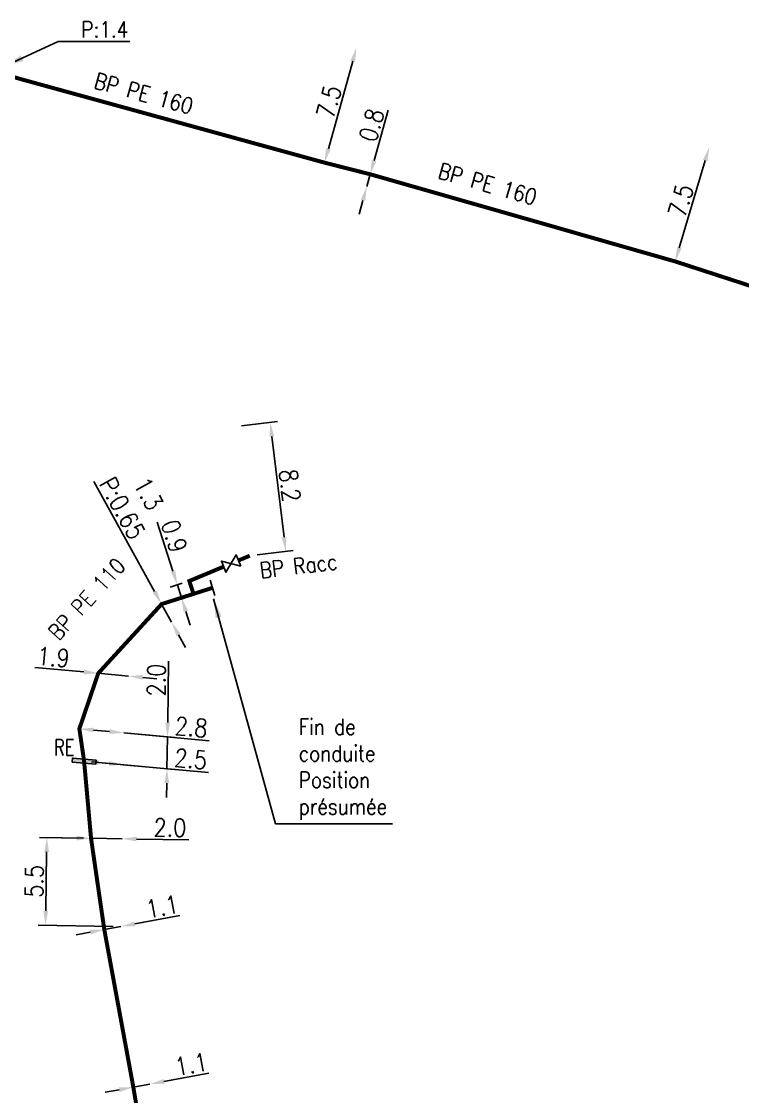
# Model space of a CAD drawing. Header units: millimetres. Extents: x 185000 to 186000, y 127990 to 129010.
# Drawn here: x 185465.4 to 185510.7, y 128154.1 to 128221.5 of the extents above; entities that cross this region are included whole.
import ezdxf
from ezdxf.enums import TextEntityAlignment as Align

# ---------------------------------------------------------------- set-up
doc = ezdxf.new("R2010")
doc.units = ezdxf.units.MM
doc.header["$PDMODE"] = 34
doc.linetypes.add('L_25_PE', pattern=[2000, 1000, 1000])
doc.linetypes.add('L_RAC_AP', pattern=[3.5, 2, -1.5])
doc.layers.get('0').update_dxf_attribs({"linetype": 'CONTINUOUS'})
doc.layers.get('DEFPOINTS').update_dxf_attribs({"linetype": 'CONTINUOUS'})
for name, color, linetype in [('L_150', 1, 'CONTINUOUS'), ('L_170', 7, 'CONTINUOUS'), ('L_300', 7, 'CONTINUOUS'), ('L_340', 7, 'CONTINUOUS'), ('L_900', 7, 'CONTINUOUS')]:
    doc.layers.add(name, color=color, linetype=linetype)
doc.styles.get("Standard").update_dxf_attribs({"font": 'romans.shx', "width": 0.85})
doc.dimstyles.get("Standard").update_dxf_attribs({"dimtxt": 1.5, "dimasz": 1.2, "dimexe": 0.625, "dimexo": 0.625, "dimgap": 0.25, "dimtad": 1, "dimdec": 1, "dimzin": 0, "dimdsep": 46, "dimtxsty": 'Standard', "dimcen": -0.5, "dimadec": 0, "dimazin": 0, "dimtfac": 1, "dimtdec": 1, "dimtmove": 0, "dimatfit": 3, "dimfxl": 0, "dimtolj": 1, "dimtzin": 0, "dimarcsym": 0})

# ---------------------------------------------------------------- blocks, each defined once
blk = doc.blocks.new('*D188')
at = {"layer": 'DEFPOINTS', "color": 0, "linetype": 'Continuous', "transparency": 16777216}
for p in [(185486.457, 128219.866), (185486.457, 128219.866), (185484.448, 128212.64)]:
    blk.add_point(p, dxfattribs=at)
at = {"layer": 'L_150', "color": 0, "linetype": 'Continuous', "lineweight": -2, "transparency": 16777216}
blk.add_line((185484.689, 128213.508), (185486.216, 128218.999), dxfattribs=at)
at = {"layer": 'L_150', "color": 0, "linetype": 'Continuous', "transparency": 16777216}
for points in [[(185486.072, 128219.039), (185486.361, 128218.959), (185486.457, 128219.866)], [(185484.544, 128213.548), (185484.833, 128213.467), (185484.448, 128212.64)]]:
    blk.add_solid(points, dxfattribs=at)
at = {"layer": 'L_150', "color": 0, "linetype": 'Continuous', "transparency": 16777216, "insert": (185484.73, 128216.454), "char_height": 1.125, "attachment_point": 5, "rotation": 74.45638}
blk.add_mtext('\\A1;7.5', dxfattribs=at)
blk = doc.blocks.new('*D189')
at = {"layer": 'DEFPOINTS', "color": 0, "linetype": 'Continuous', "transparency": 16777216}
for p in [(185487.318, 128211.91), (185487.102, 128211.14), (185487.102, 128211.14)]:
    blk.add_point(p, dxfattribs=at)
at = {"layer": 'L_150', "color": 0, "linetype": 'Continuous', "lineweight": -2, "transparency": 16777216}
for p, q in [((185487.561, 128212.777), (185488.448, 128215.933)), ((185487.102, 128211.14), (185487.318, 128211.91)), ((185486.858, 128210.274), (185486.615, 128209.407))]:
    blk.add_line(p, q, dxfattribs=at)
at = {"layer": 'L_150', "color": 0, "linetype": 'Continuous', "transparency": 16777216}
for points in [[(185487.417, 128212.817), (185487.706, 128212.736), (185487.318, 128211.91)], [(185486.714, 128210.314), (185487.003, 128210.233), (185487.102, 128211.14)]]:
    blk.add_solid(points, dxfattribs=at)
at = {"layer": 'L_150', "color": 0, "linetype": 'Continuous', "transparency": 16777216, "insert": (185487.404, 128214.991), "char_height": 1.125, "attachment_point": 5, "rotation": 74.31295}
blk.add_mtext('\\A1;0.8', dxfattribs=at)
blk = doc.blocks.new('*D190')
at = {"layer": 'DEFPOINTS', "color": 0, "linetype": 'Continuous', "transparency": 16777216}
for p in [(185508.582, 128213.63), (185508.582, 128213.63), (185506.447, 128206.441)]:
    blk.add_point(p, dxfattribs=at)
at = {"layer": 'L_150', "color": 0, "linetype": 'Continuous', "lineweight": -2, "transparency": 16777216}
blk.add_line((185506.703, 128207.304), (185508.326, 128212.768), dxfattribs=at)
at = {"layer": 'L_150', "color": 0, "linetype": 'Continuous', "transparency": 16777216}
for points in [[(185508.182, 128212.81), (185508.47, 128212.725), (185508.582, 128213.63)], [(185506.559, 128207.346), (185506.847, 128207.261), (185506.447, 128206.441)]]:
    blk.add_solid(points, dxfattribs=at)
at = {"layer": 'L_150', "color": 0, "linetype": 'Continuous', "transparency": 16777216, "insert": (185506.795, 128210.249), "char_height": 1.125, "attachment_point": 5, "rotation": 73.45596}
blk.add_mtext('\\A1;7.5', dxfattribs=at)
blk = doc.blocks.new('*D2397')
at = {"layer": 'DEFPOINTS', "color": 0, "linetype": 'Continuous', "transparency": 16777216}
for p in [(185470.636, 128164.539), (185471.669, 128164.729), (185471.669, 128164.729)]:
    blk.add_point(p, dxfattribs=at)
at = {"layer": 'L_150', "color": 0, "linetype": 'Continuous', "lineweight": -2, "transparency": 16777216}
for p, q in [((185472.554, 128164.892), (185475.375, 128165.411)), ((185470.636, 128164.539), (185471.669, 128164.729)), ((185469.751, 128164.376), (185468.866, 128164.213))]:
    blk.add_line(p, q, dxfattribs=at)
at = {"layer": 'L_150', "color": 0, "linetype": 'Continuous', "transparency": 16777216}
for points in [[(185469.724, 128164.523), (185469.778, 128164.228), (185470.636, 128164.539)], [(185472.527, 128165.039), (185472.581, 128164.744), (185471.669, 128164.729)]]:
    blk.add_solid(points, dxfattribs=at)
at = {"layer": 'L_150', "color": 0, "linetype": 'Continuous', "transparency": 16777216, "insert": (185474.272, 128165.971), "char_height": 1.125, "attachment_point": 5, "rotation": 10.43442}
blk.add_mtext('\\A1;1.1', dxfattribs=at)
blk = doc.blocks.new('*D2398')
at = {"layer": 'DEFPOINTS', "color": 0, "linetype": 'Continuous', "transparency": 16777216}
for p in [(185469.806, 128170.259), (185466.949, 128164.804), (185471.669, 128164.729)]:
    blk.add_point(p, dxfattribs=at)
at = {"layer": 'L_150', "color": 0, "linetype": 'Continuous', "lineweight": -2, "transparency": 16777216}
for p, q in [((185469.338, 128170.266), (185466.567, 128170.31)), ((185467.021, 128169.403), (185466.963, 128165.704)), ((185471.2, 128164.736), (185466.48, 128164.811))]:
    blk.add_line(p, q, dxfattribs=at)
at = {"layer": 'L_150', "color": 0, "linetype": 'Continuous', "transparency": 16777216}
for points in [[(185466.871, 128169.405), (185467.171, 128169.401), (185467.036, 128170.303)], [(185466.813, 128165.706), (185467.113, 128165.701), (185466.949, 128164.804)]]:
    blk.add_solid(points, dxfattribs=at)
at = {"layer": 'L_150', "color": 0, "linetype": 'Continuous', "transparency": 16777216, "insert": (185466.242, 128167.565), "char_height": 1.125, "attachment_point": 5, "rotation": 89.09167}
blk.add_mtext('\\A1;5.5', dxfattribs=at)
blk = doc.blocks.new('*D2399')
at = {"layer": 'DEFPOINTS', "color": 0, "linetype": 'Continuous', "transparency": 16777216}
for p in [(185469.806, 128170.259), (185471.756, 128170.228), (185471.756, 128170.228)]:
    blk.add_point(p, dxfattribs=at)
at = {"layer": 'L_150', "color": 0, "linetype": 'Continuous', "lineweight": -2, "transparency": 16777216}
for p, q in [((185468.907, 128170.273), (185468.007, 128170.288)), ((185469.806, 128170.259), (185471.756, 128170.228)), ((185472.656, 128170.214), (185475.934, 128170.162))]:
    blk.add_line(p, q, dxfattribs=at)
at = {"layer": 'L_150', "color": 0, "linetype": 'Continuous', "transparency": 16777216}
for points in [[(185468.909, 128170.423), (185468.904, 128170.123), (185469.806, 128170.259)], [(185472.658, 128170.364), (185472.654, 128170.064), (185471.756, 128170.228)]]:
    blk.add_solid(points, dxfattribs=at)
at = {"layer": 'L_150', "color": 0, "linetype": 'Continuous', "transparency": 16777216, "insert": (185474.757, 128170.931), "char_height": 1.125, "attachment_point": 5, "rotation": 359.09167}
blk.add_mtext('\\A1;2.0', dxfattribs=at)
blk = doc.blocks.new('*D2400')
at = {"layer": 'DEFPOINTS', "color": 0, "ltscale": 0.5, "transparency": 16777216}
for p in [(185471.862, 128176.872), (185474.599, 128176.619), (185469.37, 128175.099)]:
    blk.add_point(p, dxfattribs=at)
at = {"layer": 'L_340', "color": 0, "lineweight": -2, "ltscale": 0.5, "transparency": 16777216}
for p, q in [((185474.613, 128177.519), (185474.674, 128181.364)), ((185472.33, 128176.829), (185475.067, 128176.576)), ((185474.567, 128174.62), (185474.599, 128176.619)), ((185469.838, 128175.056), (185475.035, 128174.577)), ((185474.553, 128173.72), (185474.539, 128172.82))]:
    blk.add_line(p, q, dxfattribs=at)
at = {"layer": 'L_340', "color": 0, "ltscale": 0.5, "transparency": 16777216}
for points in [[(185474.463, 128177.522), (185474.763, 128177.517), (185474.599, 128176.619)], [(185474.403, 128173.722), (185474.703, 128173.717), (185474.567, 128174.62)]]:
    blk.add_solid(points, dxfattribs=at)
at = {"layer": 'L_340', "color": 0, "ltscale": 0.5, "transparency": 16777216, "insert": (185473.905, 128180.186), "char_height": 1.125, "attachment_point": 5, "rotation": 89.09167}
blk.add_mtext('\\A1;2.0', dxfattribs=at)
blk = doc.blocks.new('*D2401')
at = {"layer": 'DEFPOINTS', "color": 0, "ltscale": 0.5, "transparency": 16777216}
for p in [(185469.37, 128175.099), (185471.83, 128174.872), (185471.83, 128174.872)]:
    blk.add_point(p, dxfattribs=at)
at = {"layer": 'L_340', "color": 0, "lineweight": -2, "ltscale": 0.5, "transparency": 16777216}
for p, q in [((185470.266, 128175.016), (185470.934, 128174.955)), ((185471.83, 128174.872), (185477.175, 128174.379))]:
    blk.add_line(p, q, dxfattribs=at)
at = {"layer": 'L_340', "color": 0, "ltscale": 0.5, "transparency": 16777216}
for points in [[(185470.28, 128175.165), (185470.253, 128174.867), (185469.37, 128175.099)], [(185470.947, 128175.104), (185470.92, 128174.805), (185471.83, 128174.872)]]:
    blk.add_solid(points, dxfattribs=at)
at = {"layer": 'L_340', "color": 0, "ltscale": 0.5, "transparency": 16777216, "insert": (185476.06, 128175.235), "char_height": 1.125, "attachment_point": 5, "rotation": 354.73294}
blk.add_mtext('\\A1;2.5', dxfattribs=at)
blk = doc.blocks.new('*D2402')
at = {"layer": 'DEFPOINTS', "color": 0, "linetype": 'Continuous', "transparency": 16777216}
for p in [(185469.073, 128177.129), (185471.862, 128176.872), (185471.862, 128176.872)]:
    blk.add_point(p, dxfattribs=at)
at = {"layer": 'L_150', "color": 0, "linetype": 'Continuous', "lineweight": -2, "transparency": 16777216}
for p, q in [((185469.97, 128177.046), (185470.965, 128176.954)), ((185471.862, 128176.872), (185477.207, 128176.379))]:
    blk.add_line(p, q, dxfattribs=at)
at = {"layer": 'L_150', "color": 0, "linetype": 'Continuous', "transparency": 16777216}
for points in [[(185469.983, 128177.196), (185469.956, 128176.897), (185469.073, 128177.129)], [(185470.979, 128177.104), (185470.952, 128176.805), (185471.862, 128176.872)]]:
    blk.add_solid(points, dxfattribs=at)
at = {"layer": 'L_150', "color": 0, "linetype": 'Continuous', "transparency": 16777216, "insert": (185476.091, 128177.235), "char_height": 1.125, "attachment_point": 5, "rotation": 354.73294}
blk.add_mtext('\\A1;2.8', dxfattribs=at)
blk = doc.blocks.new('*D2403')
at = {"layer": 'DEFPOINTS', "color": 0, "linetype": 'Continuous', "transparency": 16777216}
for p in [(185470.258, 128180.61), (185472.15, 128180.436), (185472.15, 128180.436)]:
    blk.add_point(p, dxfattribs=at)
at = {"layer": 'L_150', "color": 0, "linetype": 'Continuous', "lineweight": -2, "transparency": 16777216}
for p, q in [((185469.362, 128180.693), (185466.279, 128180.977)), ((185472.15, 128180.436), (185470.258, 128180.61)), ((185473.046, 128180.353), (185473.942, 128180.27))]:
    blk.add_line(p, q, dxfattribs=at)
at = {"layer": 'L_150', "color": 0, "linetype": 'Continuous', "transparency": 16777216}
for points in [[(185469.376, 128180.842), (185469.348, 128180.543), (185470.258, 128180.61)], [(185473.06, 128180.502), (185473.032, 128180.204), (185472.15, 128180.436)]]:
    blk.add_solid(points, dxfattribs=at)
at = {"layer": 'L_150', "color": 0, "linetype": 'Continuous', "transparency": 16777216, "insert": (185467.441, 128181.623), "char_height": 1.125, "attachment_point": 5, "rotation": 354.73294}
blk.add_mtext('\\A1;1.9', dxfattribs=at)
blk = doc.blocks.new('*D2404')
at = {"layer": 'DEFPOINTS', "color": 0, "linetype": 'Continuous', "transparency": 16777216}
for p in [(185474.231, 128184.949), (185474.86, 128183.811), (185474.86, 128183.811)]:
    blk.add_point(p, dxfattribs=at)
at = {"layer": 'L_150', "color": 0, "linetype": 'Continuous', "lineweight": -2, "transparency": 16777216}
for p, q in [((185473.796, 128185.737), (185469.985, 128192.638)), ((185474.86, 128183.811), (185474.231, 128184.949)), ((185475.295, 128183.023), (185475.73, 128182.235))]:
    blk.add_line(p, q, dxfattribs=at)
at = {"layer": 'L_150', "color": 0, "linetype": 'Continuous', "transparency": 16777216}
for points in [[(185473.928, 128185.809), (185473.665, 128185.664), (185474.231, 128184.949)], [(185475.426, 128183.096), (185475.164, 128182.951), (185474.86, 128183.811)]]:
    blk.add_solid(points, dxfattribs=at)
at = {"layer": 'L_150', "color": 0, "linetype": 'Continuous', "transparency": 16777216, "insert": (185472.588, 128191.416), "char_height": 1.125, "attachment_point": 5, "rotation": 298.91078}
blk.add_mtext('\\A1;1.3\\PP:0.65', dxfattribs=at)
blk = doc.blocks.new('*D2405')
at = {"layer": 'DEFPOINTS', "color": 0, "linetype": 'Continuous', "transparency": 16777216}
for p in [(185481.043, 128196.346), (185478.786, 128196.074), (185479.761, 128187.983)]:
    blk.add_point(p, dxfattribs=at)
at = {"layer": 'L_170', "color": 0, "linetype": 'Continuous', "lineweight": -2, "transparency": 16777216}
for p, q in [((185479.252, 128196.13), (185481.508, 128196.402)), ((185481.91, 128189.148), (185481.151, 128195.453)), ((185480.227, 128188.039), (185482.483, 128188.311))]:
    blk.add_line(p, q, dxfattribs=at)
at = {"layer": 'L_170', "color": 0, "linetype": 'Continuous', "transparency": 16777216}
for points in [[(185481.299, 128195.47), (185481.002, 128195.435), (185481.043, 128196.346)], [(185482.059, 128189.166), (185481.761, 128189.13), (185482.018, 128188.255)]]:
    blk.add_solid(points, dxfattribs=at)
at = {"layer": 'L_170', "color": 0, "linetype": 'Continuous', "transparency": 16777216, "insert": (185482.275, 128192.39), "char_height": 1.125, "attachment_point": 5, "rotation": 276.86878}
blk.add_mtext('\\A1;8.2', dxfattribs=at)
blk = doc.blocks.new('L_340_20')
at = {"linetype": 'Continuous'}
blk.add_hatch(color=0, dxfattribs=at).paths.add_polyline_path([(0.125, 0.75), (-0.125, 0.75), (-0.125, -0.75), (0.125, -0.75)])
at = {"color": 0, "linetype": 'Continuous'}
blk.add_lwpolyline([(-0.125, 0.75), (0.125, 0.75), (0.125, -0.75), (-0.125, -0.75)], close=True, dxfattribs=at)
at = {"color": 0, "linetype": 'Continuous', "width": 0.75}
for tag, height, flags, p in [('RE', 1, 8, (0, 2.189)), ('DEF_LEG', 1.2, 3, (0, -5)), ('DEF_COUP', 1.2, 3, (0, -7.5)), ('DEF_TYPE', 1.2, 3, (0, -10))]:
    blk.add_attdef(tag, text='', height=height, dxfattribs=dict(at, flags=flags)).set_placement(p, align=Align.MIDDLE)
blk = doc.blocks.new('L_340_07')
at = {"color": 0, "linetype": 'Continuous', "const_width": 0.25, "flags": 128}
blk.add_lwpolyline([(0, 0), (0.35, 0)], dxfattribs=at)
at = {"color": 0, "linetype": 'Continuous', "flags": 128}
blk.add_lwpolyline([(0.35, -0.5), (0.35, 0.5)], dxfattribs=at)
at = {"color": 0, "linetype": 'Continuous', "width": 0.75, "flags": 3}
for tag, p in [('DEF_LEG', (0.723, -3.465)), ('DEF_COUP', (0.723, -5.965)), ('DEF_TYPE', (0.723, -8.465))]:
    blk.add_attdef(tag, text='', height=1.2, dxfattribs=at).set_placement(p, align=Align.MIDDLE)
blk = doc.blocks.new('L_300_09')
at = {"color": 0, "linetype": 'Continuous', "flags": 128}
blk.add_lwpolyline([(0.5, -0.375), (-0.5, 0.375), (-0.5, -0.375), (0.5, 0.375), (0.5, -0.375)], dxfattribs=at)
at = {"color": 0, "linetype": 'Continuous', "width": 0.75}
blk.add_attdef('NUM', text='', height=1, dxfattribs=at).set_placement((0, 1.691), align=Align.MIDDLE_CENTER)
at = {"color": 0, "linetype": 'Continuous', "width": 0.75, "flags": 3}
for tag, p in [('DEF_LEG', (0, -5)), ('DEF_COUP', (0, -7.5)), ('DEF_TYPE', (0, -10))]:
    blk.add_attdef(tag, text='', height=1.2, dxfattribs=at).set_placement(p, align=Align.MIDDLE)
blk = doc.blocks.new('*D2406')
at = {"layer": 'DEFPOINTS', "color": 0, "linetype": 'Continuous', "transparency": 16777216}
for p in [(185472.457, 128154.654), (185473.489, 128154.844), (185473.489, 128154.844)]:
    blk.add_point(p, dxfattribs=at)
at = {"layer": 'L_150', "color": 0, "linetype": 'Continuous', "lineweight": -2, "transparency": 16777216}
for p, q in [((185474.375, 128155.007), (185477.196, 128155.526)), ((185471.572, 128154.491), (185470.687, 128154.328)), ((185472.457, 128154.654), (185473.489, 128154.844))]:
    blk.add_line(p, q, dxfattribs=at)
at = {"layer": 'L_150', "color": 0, "linetype": 'Continuous', "transparency": 16777216}
for points in [[(185474.347, 128155.154), (185474.402, 128154.859), (185473.489, 128154.844)], [(185471.544, 128154.638), (185471.599, 128154.343), (185472.457, 128154.654)]]:
    blk.add_solid(points, dxfattribs=at)
at = {"layer": 'L_150', "color": 0, "linetype": 'Continuous', "transparency": 16777216, "insert": (185476.092, 128156.086), "char_height": 1.125, "attachment_point": 5, "rotation": 10.43442}
blk.add_mtext('\\A1;1.1', dxfattribs=at)
blk = doc.blocks.new('*D2407')
at = {"layer": 'DEFPOINTS', "color": 0, "linetype": 'Continuous', "transparency": 16777216}
for p in [(185475.972, 128186.399), (185475.477, 128185.348), (185476.231, 128185.589)]:
    blk.add_point(p, dxfattribs=at)
at = {"layer": 'L_170', "color": 0, "linetype": 'Continuous', "lineweight": -2, "transparency": 16777216}
for p, q in [((185474.944, 128187.015), (185473.958, 128190.094)), ((185475.526, 128186.256), (185474.772, 128186.015)), ((185475.477, 128185.348), (185475.218, 128186.158)), ((185475.785, 128185.446), (185475.031, 128185.205)), ((185475.752, 128184.491), (185476.026, 128183.634))]:
    blk.add_line(p, q, dxfattribs=at)
at = {"layer": 'L_170', "color": 0, "linetype": 'Continuous', "transparency": 16777216}
for points in [[(185475.087, 128187.06), (185474.801, 128186.969), (185475.218, 128186.158)], [(185475.895, 128184.537), (185475.609, 128184.445), (185475.477, 128185.348)]]:
    blk.add_solid(points, dxfattribs=at)
at = {"layer": 'L_170', "color": 0, "linetype": 'Continuous', "transparency": 16777216, "insert": (185475.028, 128189.212), "char_height": 1.125, "attachment_point": 5, "rotation": 287.7517}
blk.add_mtext('\\A1;0.9', dxfattribs=at)

msp = doc.modelspace()

# ---------------------------------------------------------------- linework, layer by layer
at = {"layer": 'L_150', "linetype": 'L_25_PE', "ltscale": 0.5, "const_width": 0.25, "flags": 128}
for points in [[(185559.65, 128166.962), (185556.283, 128171.799), (185555.257, 128173.275), (185555.257, 128173.275), (185555.257, 128173.275), (185546.591, 128183.561), (185541.683, 128188.97), (185541.683, 128188.97), (185533.495, 128194.583), (185519.478, 128201.694), (185518.63, 128202.08), (185515.564, 128203.475), (185506.447, 128206.441), (185487.318, 128211.91), (185484.448, 128212.64), (185465.401, 128217.878), (185463.288, 128218.492), (185462.62, 128217.957), (185462.62, 128217.957), (185462.368, 128217.718), (185462.368, 128217.718), (185455.549, 128219.284)], [(185477.089, 128185.864), (185476.231, 128185.589), (185474.231, 128184.949), (185470.258, 128180.61), (185469.073, 128177.129), (185469.37, 128175.099), (185469.806, 128170.259), (185470.636, 128164.539), (185472.457, 128154.654), (185474.13, 128144.741), (185474.422, 128142.822), (185475.591, 128136.478)]]:
    msp.add_lwpolyline(points, dxfattribs=at)
at = {"layer": 'L_170', "linetype": 'L_RAC_AP', "ltscale": 0.5, "const_width": 0.25, "flags": 128}
for points in [[(185479.046, 128187.684), (185479.761, 128187.983)], [(185476.231, 128185.589), (185475.972, 128186.399), (185478.124, 128187.298)]]:
    msp.add_lwpolyline(points, dxfattribs=at)

# ---------------------------------------------------------------- block references
at = {"layer": 'L_300', "ltscale": 0.5, "rotation": 22.68592679825069}
msp.add_blockref('L_300_09', (185478.585, 128187.491), dxfattribs=at)
at = {"layer": 'L_340', "ltscale": 0.5, "rotation": 17.75170445348601}
msp.add_blockref('L_340_07', (185477.089, 128185.864), dxfattribs=at)
at = {"layer": 'L_340', "ltscale": 0.5}
ref = msp.add_blockref('L_340_20', (185469.37, 128175.099), dxfattribs=dict(at, rotation=84.73293524098604))
ref.add_attrib('RE', 'RE', dxfattribs={"layer": '0', "color": 0, "linetype": 'Continuous', "height": 1, "width": 0.75}).set_placement((185468.127, 128175.963), align=Align.MIDDLE)

# ---------------------------------------------------------------- texts
at = {"layer": 'L_150', "linetype": 'Continuous', "width": 0.85}
for s, rotation, p in [('BP PE 160', 344.62465, (185473.11, 128216.979)), ('BP PE 160', 344.04311, (185494.677, 128211.303)), ('BP PE 110', 47.51988, (185469.539, 128185.269))]:
    msp.add_text(s, height=1, rotation=rotation, dxfattribs=at).set_placement(p, align=Align.MIDDLE)
at = {"layer": 'L_170', "linetype": 'Continuous', "width": 0.85}
msp.add_text('BP Racc', height=1, rotation=6.86878, dxfattribs=at).set_placement((185482.817, 128187.34), align=Align.MIDDLE)
at = {"layer": 'L_340', "linetype": 'Continuous', "insert": (185482.834, 128174.585), "char_height": 1, "attachment_point": 4}
msp.add_mtext('Fin de\\Pconduite \\PPosition\\Pprésumée', dxfattribs=at)
at = {"layer": 'L_900', "color": 1, "linetype": 'Continuous', "insert": (185469.195, 128220.993), "char_height": 1, "attachment_point": 4}
msp.add_mtext('P:1.4', dxfattribs=at)

# ---------------------------------------------------------------- dimensions: what is measured, and where the dimension line sits
at = {"layer": 'L_150', "linetype": 'Continuous'}
for base, p1, p2, angle, override, picture, middle in [((185486.457, 128219.866), (185484.448, 128212.64), (185486.457, 128219.866), 254.45638, {"dimscale": 0.75, "dimatfit": 0}, '*D188', (185485.453, 128216.253)), ((185487.102, 128211.14), (185487.318, 128211.91), (185487.102, 128211.14), 74.31295, {"dimscale": 0.75, "dimatfit": 0}, '*D189', (185488.126, 128214.788)), ((185508.582, 128213.63), (185506.447, 128206.441), (185508.582, 128213.63), 253.45596, {"dimscale": 0.75, "dimatfit": 0}, '*D190', (185507.514, 128210.036)), ((185472.15, 128180.436), (185470.258, 128180.61), (185472.15, 128180.436), 174.73294, {"dimscale": 0.75, "dimatfit": 0}, '*D2403', (185467.372, 128180.876)), ((185471.862, 128176.872), (185469.073, 128177.129), (185471.862, 128176.872), 174.73294, {"dimscale": 0.75}, '*D2402', (185476.022, 128176.488)), ((185471.7562, 128170.2281), (185469.8065, 128170.259), (185471.7562, 128170.2281), 179.09167, {"dimscale": 0.75, "dimlfac": 1, "dimlunit": 2, "dimatfit": 0}, '*D2399', (185474.7451, 128170.1807)), ((185471.669, 128164.729), (185470.636, 128164.539), (185471.669, 128164.729), 190.43442, {"dimscale": 0.75, "dimlfac": 1, "dimlunit": 2, "dimatfit": 0}, '*D2397', (185474.407, 128165.233)), ((185473.489, 128154.844), (185472.457, 128154.654), (185473.489, 128154.844), 190.43442, {"dimscale": 0.75, "dimlfac": 1, "dimlunit": 2, "dimatfit": 0}, '*D2406', (185476.228, 128155.348))]:
    dim = msp.add_linear_dim(base=base, p1=p1, p2=p2, angle=angle, dimstyle='Standard', override=override, dxfattribs=at)
    dim.commit()
    dim.dimension.update_dxf_attribs({"geometry": picture, "text_midpoint": middle, "dimtype": 160})
dim = msp.add_linear_dim(base=(185474.86, 128183.811), p1=(185474.231, 128184.949), p2=(185474.86, 128183.811), angle=118.91078, text='<>\\PP:0.65', dimstyle='Standard', override={"dimscale": 0.75, "dimatfit": 0}, dxfattribs=at)
dim.commit()
dim.dimension.update_dxf_attribs({"geometry": '*D2404', "text_midpoint": (185471.111, 128190.6), "dimtype": 160})
dim = msp.add_linear_dim(base=(185466.949, 128164.804), p1=(185469.806, 128170.259), p2=(185471.669, 128164.729), angle=89.09167, dimstyle='Standard', override={"dimscale": 0.75, "dimatfit": 0}, dxfattribs=at)
dim.commit()
dim.dimension.update_dxf_attribs({"geometry": '*D2398', "text_midpoint": (185466.242, 128167.565)})
at = {"layer": 'L_170', "linetype": 'Continuous'}
dim = msp.add_linear_dim(base=(185481.043, 128196.346), p1=(185479.761, 128187.983), p2=(185478.786, 128196.074), angle=276.86878, dimstyle='Standard', override={"dimscale": 0.75, "dimatfit": 0}, dxfattribs=at)
dim.commit()
dim.dimension.update_dxf_attribs({"geometry": '*D2405', "text_midpoint": (185482.275, 128192.39)})
dim = msp.add_linear_dim(base=(185475.477, 128185.348), p1=(185475.972, 128186.399), p2=(185476.231, 128185.589), angle=107.7517, dimstyle='Standard', override={"dimscale": 0.75, "dimatfit": 0}, dxfattribs=at)
dim.commit()
dim.dimension.update_dxf_attribs({"geometry": '*D2407', "text_midpoint": (185474.314, 128188.983), "dimtype": 160})
at = {"layer": 'L_340', "ltscale": 0.5}
dim = msp.add_linear_dim(base=(185474.599, 128176.619), p1=(185469.37, 128175.099), p2=(185471.862, 128176.872), angle=269.09167, text='2.0', dimstyle='Standard', override={"dimscale": 0.75, "dimatfit": 0}, dxfattribs=at)
dim.commit()
dim.dimension.update_dxf_attribs({"geometry": '*D2400', "text_midpoint": (185474.655, 128180.175), "dimtype": 160})
dim = msp.add_linear_dim(base=(185471.83, 128174.872), p1=(185469.37, 128175.099), p2=(185471.83, 128174.872), angle=174.73294, dimstyle='Standard', override={"dimscale": 0.75}, dxfattribs=at)
dim.commit()
dim.dimension.update_dxf_attribs({"geometry": '*D2401', "text_midpoint": (185475.991, 128174.488), "dimtype": 160})

# ---------------------------------------------------------------- leaders
at = {"layer": 'L_340', "linetype": 'Continuous', "annotation_type": 0, "has_hookline": 1, "hookline_direction": 0, "text_width": 5.869}
msp.add_leader([(185477.492, 128185.276), (185481.384, 128171.168), (185482.584, 128171.168)], dimstyle='Standard', dxfattribs=at)
at = {"layer": 'L_900', "color": 1, "linetype": 'Continuous', "annotation_type": 0, "has_hookline": 1, "hookline_direction": 0, "text_width": 3.036}
msp.add_leader([(185464.396, 128218.692), (185467.745, 128220.243), (185468.945, 128220.243)], dimstyle='Standard', dxfattribs=at)

doc.saveas('drawing.dxf')
